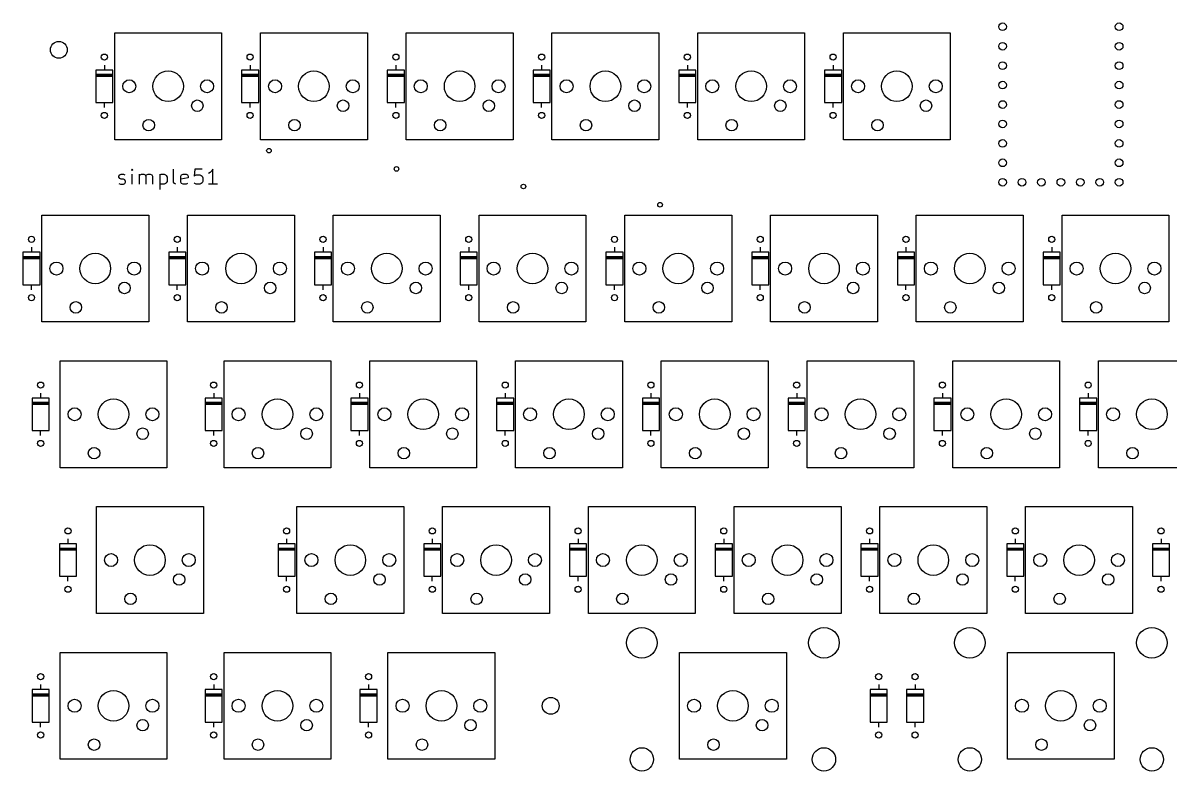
# Model space of a CAD drawing. Extents: x -119 to 121, y -47 to 51.
# Drawn here: x -119 to 30.9, y -46.6 to 51.1 of the extents above; entities that cross this region are included whole.
import ezdxf

# ---------------------------------------------------------------- set-up
doc = ezdxf.new("R2010")
doc.units = 0
doc.layers.add('BLACK', color=7, linetype='CONTINUOUS')

msp = doc.modelspace()

# ---------------------------------------------------------------- linework, layer by layer
at = {"layer": 'BLACK', "linetype": 'CONTINUOUS'}
for p, q in [((-106.997, 49.8475), (-93.0275, 49.8475)), ((-106.997, 35.8775), (-106.997, 49.8475)), ((-93.0275, 49.8475), (-93.0275, 35.8775)), ((-87.9475, 35.8775), (-87.9475, 49.8475)), ((-87.9475, 49.8475), (-73.9775, 49.8475)), ((-73.9775, 49.8475), (-73.9775, 35.8775)), ((-68.8975, 49.8475), (-54.9275, 49.8475)), ((-68.8975, 35.8775), (-68.8975, 49.8475)), ((-54.9275, 49.8475), (-54.9275, 35.8775)), ((-49.8475, 35.8775), (-49.8475, 49.8475)), ((-49.8475, 49.8475), (-35.8775, 49.8475)), ((-35.8775, 49.8475), (-35.8775, 35.8775)), ((-30.7975, 35.8775), (-30.7975, 49.8475)), ((-30.7975, 49.8475), (-16.8275, 49.8475)), ((-16.8275, 49.8475), (-16.8275, 35.8775)), ((-11.7475, 35.8775), (-11.7475, 49.8475)), ((-11.7475, 49.8475), (2.2225, 49.8475)), ((2.2225, 49.8475), (2.2225, 35.8775)), ((-109.467, 44.9825), (-109.467, 40.7425)), ((-107.227, 44.9825), (-109.467, 44.9825)), ((-108.347, 45.6325), (-108.347, 44.9825)), ((-107.227, 40.7425), (-107.227, 44.9825)), ((-90.4169, 44.9825), (-90.4169, 40.7425)), ((-88.1769, 44.9825), (-90.4169, 44.9825)), ((-89.2969, 45.6325), (-89.2969, 44.9825)), ((-88.1769, 40.7425), (-88.1769, 44.9825)), ((-71.3669, 44.9825), (-71.3669, 40.7425)), ((-69.1269, 44.9825), (-71.3669, 44.9825)), ((-70.2469, 45.6325), (-70.2469, 44.9825)), ((-69.1269, 40.7425), (-69.1269, 44.9825)), ((-52.3169, 44.9825), (-52.3169, 40.7425)), ((-50.0769, 44.9825), (-52.3169, 44.9825)), ((-51.1969, 45.6325), (-51.1969, 44.9825)), ((-50.0769, 40.7425), (-50.0769, 44.9825)), ((-31.0269, 44.9825), (-33.2669, 44.9825)), ((-33.2669, 44.9825), (-33.2669, 40.7425)), ((-32.1469, 45.6325), (-32.1469, 44.9825)), ((-31.0269, 40.7425), (-31.0269, 44.9825)), ((-11.9769, 44.9825), (-14.2169, 44.9825)), ((-14.2169, 44.9825), (-14.2169, 40.7425)), ((-13.0969, 45.6325), (-13.0969, 44.9825)), ((-11.9769, 40.7425), (-11.9769, 44.9825)), ((-107.227, 44.3825), (-109.467, 44.3825)), ((-107.227, 44.2625), (-109.467, 44.2625)), ((-107.227, 44.1425), (-109.467, 44.1425)), ((-88.1769, 44.3825), (-90.4169, 44.3825)), ((-88.1769, 44.2625), (-90.4169, 44.2625)), ((-88.1769, 44.1425), (-90.4169, 44.1425)), ((-69.1269, 44.3825), (-71.3669, 44.3825)), ((-69.1269, 44.2625), (-71.3669, 44.2625)), ((-69.1269, 44.1425), (-71.3669, 44.1425)), ((-50.0769, 44.3825), (-52.3169, 44.3825)), ((-50.0769, 44.2625), (-52.3169, 44.2625)), ((-50.0769, 44.1425), (-52.3169, 44.1425)), ((-31.0269, 44.3825), (-33.2669, 44.3825)), ((-31.0269, 44.2625), (-33.2669, 44.2625)), ((-31.0269, 44.1425), (-33.2669, 44.1425)), ((-11.9769, 44.3825), (-14.2169, 44.3825)), ((-11.9769, 44.2625), (-14.2169, 44.2625)), ((-11.9769, 44.1425), (-14.2169, 44.1425)), ((-109.467, 40.7425), (-107.227, 40.7425)), ((-108.347, 40.0925), (-108.347, 40.7425)), ((-90.4169, 40.7425), (-88.1769, 40.7425)), ((-89.2969, 40.0925), (-89.2969, 40.7425)), ((-71.3669, 40.7425), (-69.1269, 40.7425)), ((-70.2469, 40.0925), (-70.2469, 40.7425)), ((-52.3169, 40.7425), (-50.0769, 40.7425)), ((-51.1969, 40.0925), (-51.1969, 40.7425)), ((-33.2669, 40.7425), (-31.0269, 40.7425)), ((-32.1469, 40.0925), (-32.1469, 40.7425)), ((-14.2169, 40.7425), (-11.9769, 40.7425)), ((-13.0969, 40.0925), (-13.0969, 40.7425)), ((-93.0275, 35.8775), (-106.997, 35.8775)), ((-73.9775, 35.8775), (-87.9475, 35.8775)), ((-54.9275, 35.8775), (-68.8975, 35.8775)), ((-35.8775, 35.8775), (-49.8475, 35.8775)), ((-16.8275, 35.8775), (-30.7975, 35.8775)), ((2.2225, 35.8775), (-11.7475, 35.8775)), ((-104.727, 32.0515), (-104.822, 31.9562)), ((-104.822, 31.9562), (-104.727, 31.861)), ((-104.632, 31.9562), (-104.727, 32.0515)), ((-104.727, 32.0515), (-104.727, 31.861)), ((-104.727, 31.861), (-104.632, 31.9562)), ((-99.2982, 30.3372), (-99.2982, 32.0515)), ((-96.5363, 32.0515), (-96.6315, 31.0991)), ((-95.5839, 32.0515), (-96.5363, 32.0515)), ((-94.5363, 31.5753), (-94.7268, 31.4801)), ((-94.3458, 31.7658), (-94.5363, 31.5753)), ((-94.1554, 32.0515), (-94.3458, 31.7658)), ((-94.1554, 30.0515), (-94.1554, 32.0515)), ((-106.441, 31.0991), (-106.346, 31.2896)), ((-106.441, 31.0039), (-106.441, 31.0991)), ((-106.346, 30.8134), (-106.441, 31.0039)), ((-106.441, 30.1467), (-106.251, 30.0515)), ((-106.346, 31.2896), (-106.155, 31.3848)), ((-106.155, 30.7182), (-106.346, 30.8134)), ((-106.251, 30.0515), (-105.87, 30.0515)), ((-106.155, 31.3848), (-105.87, 31.3848)), ((-105.87, 30.7182), (-106.155, 30.7182)), ((-105.87, 31.3848), (-105.679, 31.2896)), ((-105.679, 30.6229), (-105.87, 30.7182)), ((-105.87, 30.0515), (-105.679, 30.1467)), ((-105.584, 30.4324), (-105.679, 30.6229)), ((-105.679, 30.1467), (-105.584, 30.3372)), ((-105.584, 30.3372), (-105.584, 30.4324)), ((-104.727, 30.0515), (-104.727, 31.3848)), ((-103.774, 30.0515), (-103.774, 31.3848)), ((-103.774, 31.1943), (-103.679, 31.2896)), ((-103.679, 31.2896), (-103.489, 31.3848)), ((-103.489, 31.3848), (-103.203, 31.3848)), ((-103.203, 31.3848), (-103.012, 31.2896)), ((-103.012, 31.2896), (-102.917, 31.0991)), ((-102.917, 31.0991), (-102.822, 31.2896)), ((-102.917, 31.0991), (-102.917, 30.0515)), ((-102.822, 31.2896), (-102.632, 31.3848)), ((-102.632, 31.3848), (-102.346, 31.3848)), ((-102.346, 31.3848), (-102.155, 31.2896)), ((-102.155, 31.2896), (-102.06, 31.0991)), ((-102.06, 31.0991), (-102.06, 30.0515)), ((-101.108, 31.3848), (-101.108, 29.3848)), ((-101.108, 31.2896), (-100.917, 31.3848)), ((-100.917, 30.0515), (-101.108, 30.1467)), ((-100.917, 31.3848), (-100.536, 31.3848)), ((-100.536, 30.0515), (-100.917, 30.0515)), ((-100.536, 31.3848), (-100.346, 31.2896)), ((-100.346, 30.1467), (-100.536, 30.0515)), ((-100.346, 31.2896), (-100.251, 31.1943)), ((-100.251, 30.242), (-100.346, 30.1467)), ((-100.251, 31.1943), (-100.155, 31.0039)), ((-100.155, 30.4324), (-100.251, 30.242)), ((-100.155, 31.0039), (-100.155, 30.4324)), ((-99.203, 30.1467), (-99.2982, 30.3372)), ((-99.0125, 30.0515), (-99.203, 30.1467)), ((-98.3458, 31.0991), (-98.2506, 31.2896)), ((-98.3458, 30.3372), (-98.3458, 31.0991)), ((-97.3935, 30.9086), (-98.3458, 30.7182)), ((-98.2506, 30.1467), (-98.3458, 30.3372)), ((-98.2506, 31.2896), (-98.0601, 31.3848)), ((-98.0601, 30.0515), (-98.2506, 30.1467)), ((-98.0601, 31.3848), (-97.6792, 31.3848)), ((-97.6792, 30.0515), (-98.0601, 30.0515)), ((-97.6792, 31.3848), (-97.4887, 31.2896)), ((-97.4887, 30.1467), (-97.6792, 30.0515)), ((-97.4887, 31.2896), (-97.3935, 31.0991)), ((-97.3935, 31.0991), (-97.3935, 30.9086)), ((-96.6315, 31.0991), (-96.5363, 31.1943)), ((-96.5363, 30.1467), (-96.6315, 30.242)), ((-96.5363, 31.1943), (-96.3458, 31.2896)), ((-96.3458, 30.0515), (-96.5363, 30.1467)), ((-96.3458, 31.2896), (-95.8696, 31.2896)), ((-95.8696, 30.0515), (-96.3458, 30.0515)), ((-95.8696, 31.2896), (-95.6792, 31.1943)), ((-95.6792, 30.1467), (-95.8696, 30.0515)), ((-95.6792, 31.1943), (-95.5839, 31.0991)), ((-95.5839, 30.242), (-95.6792, 30.1467)), ((-95.5839, 31.0991), (-95.4887, 30.9086)), ((-95.4887, 30.4324), (-95.5839, 30.242)), ((-95.4887, 30.9086), (-95.4887, 30.4324)), ((-93.5839, 30.0515), (-94.7268, 30.0515)), ((-116.522, 12.065), (-116.522, 26.035)), ((-116.522, 26.035), (-102.552, 26.035)), ((-102.552, 26.035), (-102.552, 12.065)), ((-97.4725, 12.065), (-97.4725, 26.035)), ((-97.4725, 26.035), (-83.5025, 26.035)), ((-83.5025, 26.035), (-83.5025, 12.065)), ((-78.4225, 12.065), (-78.4225, 26.035)), ((-78.4225, 26.035), (-64.4525, 26.035)), ((-64.4525, 26.035), (-64.4525, 12.065)), ((-59.3725, 12.065), (-59.3725, 26.035)), ((-59.3725, 26.035), (-45.4025, 26.035)), ((-45.4025, 26.035), (-45.4025, 12.065)), ((-40.3225, 12.065), (-40.3225, 26.035)), ((-40.3225, 26.035), (-26.3525, 26.035)), ((-26.3525, 26.035), (-26.3525, 12.065)), ((-21.2725, 12.065), (-21.2725, 26.035)), ((-21.2725, 26.035), (-7.3025, 26.035)), ((-7.3025, 26.035), (-7.3025, 12.065)), ((-2.2225, 12.065), (-2.2225, 26.035)), ((-2.2225, 26.035), (11.7475, 26.035)), ((11.7475, 26.035), (11.7475, 12.065)), ((16.8275, 26.035), (30.7975, 26.035)), ((16.8275, 12.065), (16.8275, 26.035)), ((30.7975, 26.035), (30.7975, 12.065)), ((-118.992, 21.17), (-118.992, 16.93)), ((-116.752, 21.17), (-118.992, 21.17)), ((-117.872, 21.82), (-117.872, 21.17)), ((-116.752, 16.93), (-116.752, 21.17)), ((-99.9419, 21.17), (-99.9419, 16.93)), ((-97.7019, 21.17), (-99.9419, 21.17)), ((-98.8219, 21.82), (-98.8219, 21.17)), ((-97.7019, 16.93), (-97.7019, 21.17)), ((-78.6519, 21.17), (-80.8919, 21.17)), ((-80.8919, 21.17), (-80.8919, 16.93)), ((-79.7719, 21.82), (-79.7719, 21.17)), ((-78.6519, 16.93), (-78.6519, 21.17)), ((-61.8419, 21.17), (-61.8419, 16.93)), ((-59.6019, 21.17), (-61.8419, 21.17)), ((-60.7219, 21.82), (-60.7219, 21.17)), ((-59.6019, 16.93), (-59.6019, 21.17)), ((-40.5519, 21.17), (-42.7919, 21.17)), ((-42.7919, 21.17), (-42.7919, 16.93)), ((-41.6719, 21.82), (-41.6719, 21.17)), ((-40.5519, 16.93), (-40.5519, 21.17)), ((-23.7419, 21.17), (-23.7419, 16.93)), ((-21.5019, 21.17), (-23.7419, 21.17)), ((-22.6219, 21.82), (-22.6219, 21.17)), ((-21.5019, 16.93), (-21.5019, 21.17)), ((-2.4519, 21.17), (-4.6919, 21.17)), ((-4.6919, 21.17), (-4.6919, 16.93)), ((-3.5719, 21.82), (-3.5719, 21.17)), ((-2.4519, 16.93), (-2.4519, 21.17)), ((14.3581, 21.17), (14.3581, 16.93)), ((16.5981, 21.17), (14.3581, 21.17)), ((15.4781, 21.82), (15.4781, 21.17)), ((16.5981, 16.93), (16.5981, 21.17)), ((-116.752, 20.57), (-118.992, 20.57)), ((-116.752, 20.45), (-118.992, 20.45)), ((-116.752, 20.33), (-118.992, 20.33)), ((-97.7019, 20.57), (-99.9419, 20.57)), ((-97.7019, 20.45), (-99.9419, 20.45)), ((-97.7019, 20.33), (-99.9419, 20.33)), ((-78.6519, 20.57), (-80.8919, 20.57)), ((-78.6519, 20.45), (-80.8919, 20.45)), ((-78.6519, 20.33), (-80.8919, 20.33)), ((-59.6019, 20.57), (-61.8419, 20.57)), ((-59.6019, 20.45), (-61.8419, 20.45)), ((-59.6019, 20.33), (-61.8419, 20.33)), ((-40.5519, 20.57), (-42.7919, 20.57)), ((-40.5519, 20.45), (-42.7919, 20.45)), ((-40.5519, 20.33), (-42.7919, 20.33)), ((-21.5019, 20.57), (-23.7419, 20.57)), ((-21.5019, 20.45), (-23.7419, 20.45)), ((-21.5019, 20.33), (-23.7419, 20.33)), ((-2.4519, 20.57), (-4.6919, 20.57)), ((-2.4519, 20.45), (-4.6919, 20.45)), ((-2.4519, 20.33), (-4.6919, 20.33)), ((16.5981, 20.57), (14.3581, 20.57)), ((16.5981, 20.45), (14.3581, 20.45)), ((16.5981, 20.33), (14.3581, 20.33)), ((-118.992, 16.93), (-116.752, 16.93)), ((-117.872, 16.28), (-117.872, 16.93)), ((-99.9419, 16.93), (-97.7019, 16.93)), ((-98.8219, 16.28), (-98.8219, 16.93)), ((-80.8919, 16.93), (-78.6519, 16.93)), ((-79.7719, 16.28), (-79.7719, 16.93)), ((-61.8419, 16.93), (-59.6019, 16.93)), ((-60.7219, 16.28), (-60.7219, 16.93)), ((-42.7919, 16.93), (-40.5519, 16.93)), ((-41.6719, 16.28), (-41.6719, 16.93)), ((-23.7419, 16.93), (-21.5019, 16.93)), ((-22.6219, 16.28), (-22.6219, 16.93)), ((-4.6919, 16.93), (-2.4519, 16.93)), ((-3.5719, 16.28), (-3.5719, 16.93)), ((14.3581, 16.93), (16.5981, 16.93)), ((15.4781, 16.28), (15.4781, 16.93)), ((-102.552, 12.065), (-116.522, 12.065)), ((-83.5025, 12.065), (-97.4725, 12.065)), ((-64.4525, 12.065), (-78.4225, 12.065)), ((-45.4025, 12.065), (-59.3725, 12.065)), ((-26.3525, 12.065), (-40.3225, 12.065)), ((-7.3025, 12.065), (-21.2725, 12.065)), ((11.7475, 12.065), (-2.2225, 12.065)), ((30.7975, 12.065), (16.8275, 12.065)), ((-114.141, 6.985), (-100.171, 6.985)), ((-114.141, -6.985), (-114.141, 6.985)), ((-100.171, 6.985), (-100.171, -6.985)), ((-92.71, -6.985), (-92.71, 6.985)), ((-92.71, 6.985), (-78.74, 6.985)), ((-78.74, 6.985), (-78.74, -6.985)), ((-73.66, -6.985), (-73.66, 6.985)), ((-73.66, 6.985), (-59.69, 6.985)), ((-59.69, 6.985), (-59.69, -6.985)), ((-54.61, 6.985), (-40.64, 6.985)), ((-54.61, -6.985), (-54.61, 6.985)), ((-40.64, 6.985), (-40.64, -6.985)), ((-35.56, 6.985), (-21.59, 6.985)), ((-35.56, -6.985), (-35.56, 6.985)), ((-21.59, 6.985), (-21.59, -6.985)), ((-16.51, -6.985), (-16.51, 6.985)), ((-16.51, 6.985), (-2.54, 6.985)), ((-2.54, 6.985), (-2.54, -6.985)), ((2.54, 6.985), (16.51, 6.985)), ((2.54, -6.985), (2.54, 6.985)), ((16.51, 6.985), (16.51, -6.985)), ((21.59, 6.985), (35.56, 6.985)), ((21.59, -6.985), (21.59, 6.985)), ((-115.561, 2.12), (-117.801, 2.12)), ((-117.801, 2.12), (-117.801, -2.12)), ((-115.561, 1.52), (-117.801, 1.52)), ((-116.681, 2.77), (-116.681, 2.12)), ((-115.561, -2.12), (-115.561, 2.12)), ((-95.1794, 2.12), (-95.1794, -2.12)), ((-92.9394, 2.12), (-95.1794, 2.12)), ((-92.9394, 1.52), (-95.1794, 1.52)), ((-94.0594, 2.77), (-94.0594, 2.12)), ((-92.9394, -2.12), (-92.9394, 2.12)), ((-76.1294, 2.12), (-76.1294, -2.12)), ((-73.8894, 2.12), (-76.1294, 2.12)), ((-73.8894, 1.52), (-76.1294, 1.52)), ((-75.0094, 2.77), (-75.0094, 2.12)), ((-73.8894, -2.12), (-73.8894, 2.12)), ((-57.0794, 2.12), (-57.0794, -2.12)), ((-54.8394, 2.12), (-57.0794, 2.12)), ((-54.8394, 1.52), (-57.0794, 1.52)), ((-55.9594, 2.77), (-55.9594, 2.12)), ((-54.8394, -2.12), (-54.8394, 2.12)), ((-38.0294, 2.12), (-38.0294, -2.12)), ((-35.7894, 2.12), (-38.0294, 2.12)), ((-35.7894, 1.52), (-38.0294, 1.52)), ((-36.9094, 2.77), (-36.9094, 2.12)), ((-35.7894, -2.12), (-35.7894, 2.12)), ((-16.7394, 2.12), (-18.9794, 2.12)), ((-18.9794, 2.12), (-18.9794, -2.12)), ((-16.7394, 1.52), (-18.9794, 1.52)), ((-17.8594, 2.77), (-17.8594, 2.12)), ((-16.7394, -2.12), (-16.7394, 2.12)), ((2.3106, 2.12), (0.0706, 2.12)), ((0.0706, 2.12), (0.0706, -2.12)), ((2.3106, 1.52), (0.0706, 1.52)), ((1.1906, 2.77), (1.1906, 2.12)), ((2.3106, -2.12), (2.3106, 2.12)), ((21.3606, 2.12), (19.1206, 2.12)), ((19.1206, 2.12), (19.1206, -2.12)), ((21.3606, 1.52), (19.1206, 1.52)), ((20.2406, 2.77), (20.2406, 2.12)), ((21.3606, -2.12), (21.3606, 2.12)), ((-115.561, 1.4), (-117.801, 1.4)), ((-115.561, 1.28), (-117.801, 1.28)), ((-92.9394, 1.4), (-95.1794, 1.4)), ((-92.9394, 1.28), (-95.1794, 1.28)), ((-73.8894, 1.4), (-76.1294, 1.4)), ((-73.8894, 1.28), (-76.1294, 1.28)), ((-54.8394, 1.4), (-57.0794, 1.4)), ((-54.8394, 1.28), (-57.0794, 1.28)), ((-35.7894, 1.4), (-38.0294, 1.4)), ((-35.7894, 1.28), (-38.0294, 1.28)), ((-16.7394, 1.4), (-18.9794, 1.4)), ((-16.7394, 1.28), (-18.9794, 1.28)), ((2.3106, 1.4), (0.0706, 1.4)), ((2.3106, 1.28), (0.0706, 1.28)), ((21.3606, 1.4), (19.1206, 1.4)), ((21.3606, 1.28), (19.1206, 1.28)), ((-117.801, -2.12), (-115.561, -2.12)), ((-116.681, -2.77), (-116.681, -2.12)), ((-95.1794, -2.12), (-92.9394, -2.12)), ((-94.0594, -2.77), (-94.0594, -2.12)), ((-76.1294, -2.12), (-73.8894, -2.12)), ((-75.0094, -2.77), (-75.0094, -2.12)), ((-57.0794, -2.12), (-54.8394, -2.12)), ((-55.9594, -2.77), (-55.9594, -2.12)), ((-38.0294, -2.12), (-35.7894, -2.12)), ((-36.9094, -2.77), (-36.9094, -2.12)), ((-18.9794, -2.12), (-16.7394, -2.12)), ((-17.8594, -2.77), (-17.8594, -2.12)), ((0.0706, -2.12), (2.3106, -2.12)), ((1.1906, -2.77), (1.1906, -2.12)), ((19.1206, -2.12), (21.3606, -2.12)), ((20.2406, -2.77), (20.2406, -2.12)), ((-100.171, -6.985), (-114.141, -6.985)), ((-78.74, -6.985), (-92.71, -6.985)), ((-59.69, -6.985), (-73.66, -6.985)), ((-40.64, -6.985), (-54.61, -6.985)), ((-21.59, -6.985), (-35.56, -6.985)), ((-2.54, -6.985), (-16.51, -6.985)), ((16.51, -6.985), (2.54, -6.985)), ((35.56, -6.985), (21.59, -6.985)), ((-109.379, -26.035), (-109.379, -12.065)), ((-109.379, -12.065), (-95.4087, -12.065)), ((-95.4087, -12.065), (-95.4087, -26.035)), ((-83.185, -12.065), (-69.215, -12.065)), ((-83.185, -26.035), (-83.185, -12.065)), ((-69.215, -12.065), (-69.215, -26.035)), ((-64.135, -26.035), (-64.135, -12.065)), ((-64.135, -12.065), (-50.165, -12.065)), ((-50.165, -12.065), (-50.165, -26.035)), ((-45.085, -26.035), (-45.085, -12.065)), ((-45.085, -12.065), (-31.115, -12.065)), ((-31.115, -12.065), (-31.115, -26.035)), ((-26.035, -12.065), (-12.065, -12.065)), ((-26.035, -26.035), (-26.035, -12.065)), ((-12.065, -12.065), (-12.065, -26.035)), ((-6.985, -12.065), (6.985, -12.065)), ((-6.985, -26.035), (-6.985, -12.065)), ((6.985, -12.065), (6.985, -26.035)), ((12.065, -12.065), (26.035, -12.065)), ((12.065, -26.035), (12.065, -12.065)), ((26.035, -12.065), (26.035, -26.035)), ((-113.109, -16.28), (-113.109, -16.93)), ((-84.5344, -16.28), (-84.5344, -16.93)), ((-65.4844, -16.28), (-65.4844, -16.93)), ((-46.4344, -16.28), (-46.4344, -16.93)), ((-27.3844, -16.28), (-27.3844, -16.93)), ((-8.3344, -16.28), (-8.3344, -16.93)), ((10.7156, -16.28), (10.7156, -16.93)), ((29.7656, -16.28), (29.7656, -16.93)), ((-114.229, -16.93), (-114.229, -21.17)), ((-111.989, -16.93), (-114.229, -16.93)), ((-111.989, -17.53), (-114.229, -17.53)), ((-111.989, -17.65), (-114.229, -17.65)), ((-111.989, -17.77), (-114.229, -17.77)), ((-111.989, -21.17), (-111.989, -16.93)), ((-83.4144, -16.93), (-85.6544, -16.93)), ((-85.6544, -16.93), (-85.6544, -21.17)), ((-83.4144, -17.53), (-85.6544, -17.53)), ((-83.4144, -17.65), (-85.6544, -17.65)), ((-83.4144, -17.77), (-85.6544, -17.77)), ((-83.4144, -21.17), (-83.4144, -16.93)), ((-66.6044, -16.93), (-66.6044, -21.17)), ((-64.3644, -16.93), (-66.6044, -16.93)), ((-64.3644, -17.53), (-66.6044, -17.53)), ((-64.3644, -17.65), (-66.6044, -17.65)), ((-64.3644, -17.77), (-66.6044, -17.77)), ((-64.3644, -21.17), (-64.3644, -16.93)), ((-47.5544, -16.93), (-47.5544, -21.17)), ((-45.3144, -16.93), (-47.5544, -16.93)), ((-45.3144, -17.53), (-47.5544, -17.53)), ((-45.3144, -17.65), (-47.5544, -17.65)), ((-45.3144, -17.77), (-47.5544, -17.77)), ((-45.3144, -21.17), (-45.3144, -16.93)), ((-28.5044, -16.93), (-28.5044, -21.17)), ((-26.2644, -16.93), (-28.5044, -16.93)), ((-26.2644, -17.53), (-28.5044, -17.53)), ((-26.2644, -17.65), (-28.5044, -17.65)), ((-26.2644, -17.77), (-28.5044, -17.77)), ((-26.2644, -21.17), (-26.2644, -16.93)), ((-9.4544, -16.93), (-9.4544, -21.17)), ((-7.2144, -16.93), (-9.4544, -16.93)), ((-7.2144, -17.53), (-9.4544, -17.53)), ((-7.2144, -17.65), (-9.4544, -17.65)), ((-7.2144, -17.77), (-9.4544, -17.77)), ((-7.2144, -21.17), (-7.2144, -16.93)), ((9.5956, -16.93), (9.5956, -21.17)), ((11.8356, -16.93), (9.5956, -16.93)), ((11.8356, -17.53), (9.5956, -17.53)), ((11.8356, -17.65), (9.5956, -17.65)), ((11.8356, -17.77), (9.5956, -17.77)), ((11.8356, -21.17), (11.8356, -16.93)), ((30.8856, -16.93), (28.6456, -16.93)), ((28.6456, -16.93), (28.6456, -21.17)), ((30.8856, -17.53), (28.6456, -17.53)), ((30.8856, -17.65), (28.6456, -17.65)), ((30.8856, -17.77), (28.6456, -17.77)), ((30.8856, -21.17), (30.8856, -16.93)), ((-114.229, -21.17), (-111.989, -21.17)), ((-113.109, -21.82), (-113.109, -21.17)), ((-85.6544, -21.17), (-83.4144, -21.17)), ((-84.5344, -21.82), (-84.5344, -21.17)), ((-66.6044, -21.17), (-64.3644, -21.17)), ((-65.4844, -21.82), (-65.4844, -21.17)), ((-47.5544, -21.17), (-45.3144, -21.17)), ((-46.4344, -21.82), (-46.4344, -21.17)), ((-28.5044, -21.17), (-26.2644, -21.17)), ((-27.3844, -21.82), (-27.3844, -21.17)), ((-9.4544, -21.17), (-7.2144, -21.17)), ((-8.3344, -21.82), (-8.3344, -21.17)), ((9.5956, -21.17), (11.8356, -21.17)), ((10.7156, -21.82), (10.7156, -21.17)), ((28.6456, -21.17), (30.8856, -21.17)), ((29.7656, -21.82), (29.7656, -21.17)), ((-95.4087, -26.035), (-109.379, -26.035)), ((-69.215, -26.035), (-83.185, -26.035)), ((-50.165, -26.035), (-64.135, -26.035)), ((-31.115, -26.035), (-45.085, -26.035)), ((-12.065, -26.035), (-26.035, -26.035)), ((6.985, -26.035), (-6.985, -26.035)), ((26.035, -26.035), (12.065, -26.035)), ((-114.141, -31.115), (-100.171, -31.115)), ((-114.141, -45.085), (-114.141, -31.115)), ((-100.171, -31.115), (-100.171, -45.085)), ((-92.71, -31.115), (-78.74, -31.115)), ((-92.71, -45.085), (-92.71, -31.115)), ((-78.74, -31.115), (-78.74, -45.085)), ((-71.2788, -31.115), (-57.3087, -31.115)), ((-71.2788, -45.085), (-71.2788, -31.115)), ((-57.3087, -31.115), (-57.3087, -45.085)), ((-33.1788, -45.085), (-33.1788, -31.115)), ((-33.1788, -31.115), (-19.2087, -31.115)), ((-19.2087, -31.115), (-19.2087, -45.085)), ((9.6837, -45.085), (9.6837, -31.115)), ((9.6837, -31.115), (23.6537, -31.115)), ((23.6537, -31.115), (23.6537, -45.085)), ((-117.801, -35.98), (-117.801, -40.22)), ((-115.561, -35.98), (-117.801, -35.98)), ((-116.681, -35.33), (-116.681, -35.98)), ((-115.561, -40.22), (-115.561, -35.98)), ((-92.9394, -35.98), (-95.1794, -35.98)), ((-95.1794, -35.98), (-95.1794, -40.22)), ((-94.0594, -35.33), (-94.0594, -35.98)), ((-92.9394, -40.22), (-92.9394, -35.98)), ((-74.9387, -35.98), (-74.9387, -40.22)), ((-72.6987, -35.98), (-74.9387, -35.98)), ((-73.8187, -35.33), (-73.8187, -35.98)), ((-72.6987, -40.22), (-72.6987, -35.98)), ((-6.0237, -35.98), (-8.2637, -35.98)), ((-8.2637, -35.98), (-8.2637, -40.22)), ((-7.1437, -35.33), (-7.1437, -35.98)), ((-6.0237, -40.22), (-6.0237, -35.98)), ((-3.5013, -35.98), (-3.5013, -40.22)), ((-1.2612, -35.98), (-3.5013, -35.98)), ((-2.3813, -35.33), (-2.3813, -35.98)), ((-1.2612, -40.22), (-1.2612, -35.98)), ((-115.561, -36.58), (-117.801, -36.58)), ((-115.561, -36.7), (-117.801, -36.7)), ((-115.561, -36.82), (-117.801, -36.82)), ((-92.9394, -36.58), (-95.1794, -36.58)), ((-92.9394, -36.7), (-95.1794, -36.7)), ((-92.9394, -36.82), (-95.1794, -36.82)), ((-72.6987, -36.58), (-74.9387, -36.58)), ((-72.6987, -36.7), (-74.9387, -36.7)), ((-72.6987, -36.82), (-74.9387, -36.82)), ((-6.0237, -36.58), (-8.2637, -36.58)), ((-6.0237, -36.7), (-8.2637, -36.7)), ((-6.0237, -36.82), (-8.2637, -36.82)), ((-1.2612, -36.58), (-3.5013, -36.58)), ((-1.2612, -36.7), (-3.5013, -36.7)), ((-1.2612, -36.82), (-3.5013, -36.82)), ((-117.801, -40.22), (-115.561, -40.22)), ((-116.681, -40.87), (-116.681, -40.22)), ((-95.1794, -40.22), (-92.9394, -40.22)), ((-94.0594, -40.87), (-94.0594, -40.22)), ((-74.9387, -40.22), (-72.6987, -40.22)), ((-73.8187, -40.87), (-73.8187, -40.22)), ((-8.2637, -40.22), (-6.0237, -40.22)), ((-7.1437, -40.87), (-7.1437, -40.22)), ((-3.5013, -40.22), (-1.2612, -40.22)), ((-2.3813, -40.87), (-2.3813, -40.22)), ((-100.171, -45.085), (-114.141, -45.085)), ((-78.74, -45.085), (-92.71, -45.085)), ((-57.3087, -45.085), (-71.2788, -45.085)), ((-19.2087, -45.085), (-33.1788, -45.085)), ((23.6537, -45.085), (9.6837, -45.085))]:
    msp.add_line(p, q, dxfattribs=at)
at = {"layer": 'WHITE'}
for centre, radius in [((9.0488, 50.6412), 0.5), ((24.2888, 50.6412), 0.5), ((-114.3, 47.625), 1.1), ((9.0488, 48.1013), 0.5), ((24.2888, 48.1013), 0.5), ((-108.347, 46.6725), 0.4), ((-89.2969, 46.6725), 0.4), ((-70.2469, 46.6725), 0.4), ((-51.1969, 46.6725), 0.4), ((-32.1469, 46.6725), 0.4), ((-13.0969, 46.6725), 0.4), ((9.0488, 45.5613), 0.5), ((24.2888, 45.5613), 0.5), ((-105.093, 42.8625), 0.85), ((-100.012, 42.8625), 2), ((-94.9325, 42.8625), 0.85), ((-86.0425, 42.8625), 0.85), ((-80.9625, 42.8625), 2), ((-75.8825, 42.8625), 0.85), ((-66.9925, 42.8625), 0.85), ((-61.9125, 42.8625), 2), ((-56.8325, 42.8625), 0.85), ((-47.9425, 42.8625), 0.85), ((-42.8625, 42.8625), 2), ((-37.7825, 42.8625), 0.85), ((-28.8925, 42.8625), 0.85), ((-23.8125, 42.8625), 2), ((-18.7325, 42.8625), 0.85), ((-9.8425, 42.8625), 0.85), ((-4.7625, 42.8625), 2), ((0.3175, 42.8625), 0.85), ((9.0488, 43.0212), 0.5), ((24.2888, 43.0212), 0.5), ((-96.2025, 40.3225), 0.75), ((-77.1525, 40.3225), 0.75), ((-58.1025, 40.3225), 0.75), ((-39.0525, 40.3225), 0.75), ((-20.0025, 40.3225), 0.75), ((-0.9525, 40.3225), 0.75), ((9.0488, 40.4812), 0.5), ((24.2888, 40.4812), 0.5), ((-108.347, 39.0525), 0.4), ((-89.2969, 39.0525), 0.4), ((-70.2469, 39.0525), 0.4), ((-51.1969, 39.0525), 0.4), ((-32.1469, 39.0525), 0.4), ((-13.0969, 39.0525), 0.4), ((-102.552, 37.7825), 0.75), ((-83.5025, 37.7825), 0.75), ((-64.4525, 37.7825), 0.75), ((-45.4025, 37.7825), 0.75), ((-26.3525, 37.7825), 0.75), ((-7.3025, 37.7825), 0.75), ((9.0488, 37.9412), 0.5), ((24.2888, 37.9412), 0.5), ((-86.8362, 34.4487), 0.3), ((9.0488, 35.4012), 0.5), ((24.2888, 35.4012), 0.5), ((9.0488, 32.8612), 0.5), ((24.2888, 32.8612), 0.5), ((-70.1675, 32.0675), 0.3), ((-53.5781, 29.7656), 0.3), ((9.0488, 30.3212), 0.5), ((11.5887, 30.3212), 0.5), ((14.1288, 30.3212), 0.5), ((16.6687, 30.3212), 0.5), ((19.2087, 30.3212), 0.5), ((21.7487, 30.3212), 0.5), ((24.2888, 30.3212), 0.5), ((-35.7188, 27.3844), 0.3), ((-117.872, 22.86), 0.4), ((-98.8219, 22.86), 0.4), ((-79.7719, 22.86), 0.4), ((-60.7219, 22.86), 0.4), ((-41.6719, 22.86), 0.4), ((-22.6219, 22.86), 0.4), ((-3.5719, 22.86), 0.4), ((15.4781, 22.86), 0.4), ((-109.537, 19.05), 2), ((-90.4875, 19.05), 2), ((-71.4375, 19.05), 2), ((-52.3875, 19.05), 2), ((-33.3375, 19.05), 2), ((-14.2875, 19.05), 2), ((4.7625, 19.05), 2), ((23.8125, 19.05), 2), ((-114.617, 19.05), 0.85), ((-104.457, 19.05), 0.85), ((-95.5675, 19.05), 0.85), ((-85.4075, 19.05), 0.85), ((-76.5175, 19.05), 0.85), ((-66.3575, 19.05), 0.85), ((-57.4675, 19.05), 0.85), ((-47.3075, 19.05), 0.85), ((-38.4175, 19.05), 0.85), ((-28.2575, 19.05), 0.85), ((-19.3675, 19.05), 0.85), ((-9.2075, 19.05), 0.85), ((-0.3175, 19.05), 0.85), ((9.8425, 19.05), 0.85), ((18.7325, 19.05), 0.85), ((28.8925, 19.05), 0.85), ((-105.727, 16.51), 0.75), ((-86.6775, 16.51), 0.75), ((-67.6275, 16.51), 0.75), ((-48.5775, 16.51), 0.75), ((-29.5275, 16.51), 0.75), ((-10.4775, 16.51), 0.75), ((8.5725, 16.51), 0.75), ((27.6225, 16.51), 0.75), ((-117.872, 15.24), 0.4), ((-98.8219, 15.24), 0.4), ((-79.7719, 15.24), 0.4), ((-60.7219, 15.24), 0.4), ((-41.6719, 15.24), 0.4), ((-22.6219, 15.24), 0.4), ((-3.5719, 15.24), 0.4), ((15.4781, 15.24), 0.4), ((-112.078, 13.97), 0.75), ((-93.0275, 13.97), 0.75), ((-73.9775, 13.97), 0.75), ((-54.9275, 13.97), 0.75), ((-35.8775, 13.97), 0.75), ((-16.8275, 13.97), 0.75), ((2.2225, 13.97), 0.75), ((21.2725, 13.97), 0.75), ((-116.681, 3.81), 0.4), ((-94.0594, 3.81), 0.4), ((-75.0094, 3.81), 0.4), ((-55.9594, 3.81), 0.4), ((-36.9094, 3.81), 0.4), ((-17.8594, 3.81), 0.4), ((1.1906, 3.81), 0.4), ((20.2406, 3.81), 0.4), ((-107.156, 0), 2), ((-85.725, 0), 2), ((-66.675, 0), 2), ((-47.625, 0), 2), ((-28.575, 0), 2), ((-9.525, 0), 2), ((9.525, 0), 2), ((28.575, 0), 2), ((-112.236, 0), 0.85), ((-102.076, 0), 0.85), ((-90.805, 0), 0.85), ((-80.645, 0), 0.85), ((-71.755, 0), 0.85), ((-61.595, 0), 0.85), ((-52.705, 0), 0.85), ((-42.545, 0), 0.85), ((-33.655, 0), 0.85), ((-23.495, 0), 0.85), ((-14.605, 0), 0.85), ((-4.445, 0), 0.85), ((4.445, 0), 0.85), ((14.605, 0), 0.85), ((23.495, 0), 0.85), ((-103.346, -2.54), 0.75), ((-81.915, -2.54), 0.75), ((-62.865, -2.54), 0.75), ((-43.815, -2.54), 0.75), ((-24.765, -2.54), 0.75), ((-5.715, -2.54), 0.75), ((13.335, -2.54), 0.75), ((-116.681, -3.81), 0.4), ((-109.696, -5.08), 0.75), ((-94.0594, -3.81), 0.4), ((-88.265, -5.08), 0.75), ((-75.0094, -3.81), 0.4), ((-69.215, -5.08), 0.75), ((-55.9594, -3.81), 0.4), ((-50.165, -5.08), 0.75), ((-36.9094, -3.81), 0.4), ((-31.115, -5.08), 0.75), ((-17.8594, -3.81), 0.4), ((-12.065, -5.08), 0.75), ((1.1906, -3.81), 0.4), ((6.985, -5.08), 0.75), ((20.2406, -3.81), 0.4), ((26.035, -5.08), 0.75), ((-113.109, -15.24), 0.4), ((-84.5344, -15.24), 0.4), ((-65.4844, -15.24), 0.4), ((-46.4344, -15.24), 0.4), ((-27.3844, -15.24), 0.4), ((-8.3344, -15.24), 0.4), ((10.7156, -15.24), 0.4), ((29.7656, -15.24), 0.4), ((-102.394, -19.05), 2), ((-76.2, -19.05), 2), ((-57.15, -19.05), 2), ((-38.1, -19.05), 2), ((-19.05, -19.05), 2), ((0, -19.05), 2), ((19.05, -19.05), 2), ((-107.474, -19.05), 0.85), ((-97.3137, -19.05), 0.85), ((-81.28, -19.05), 0.85), ((-71.12, -19.05), 0.85), ((-62.23, -19.05), 0.85), ((-52.07, -19.05), 0.85), ((-43.18, -19.05), 0.85), ((-33.02, -19.05), 0.85), ((-24.13, -19.05), 0.85), ((-13.97, -19.05), 0.85), ((-5.08, -19.05), 0.85), ((5.08, -19.05), 0.85), ((13.97, -19.05), 0.85), ((24.13, -19.05), 0.85), ((-98.5837, -21.59), 0.75), ((-72.39, -21.59), 0.75), ((-53.34, -21.59), 0.75), ((-34.29, -21.59), 0.75), ((-15.24, -21.59), 0.75), ((3.81, -21.59), 0.75), ((22.86, -21.59), 0.75), ((-113.109, -22.86), 0.4), ((-84.5344, -22.86), 0.4), ((-65.4844, -22.86), 0.4), ((-46.4344, -22.86), 0.4), ((-27.3844, -22.86), 0.4), ((-8.3344, -22.86), 0.4), ((10.7156, -22.86), 0.4), ((29.7656, -22.86), 0.4), ((-104.934, -24.13), 0.75), ((-78.74, -24.13), 0.75), ((-59.69, -24.13), 0.75), ((-40.64, -24.13), 0.75), ((-21.59, -24.13), 0.75), ((-2.54, -24.13), 0.75), ((16.51, -24.13), 0.75), ((-38.0938, -29.86), 2), ((-14.2937, -29.86), 2), ((4.7687, -29.86), 2), ((28.5687, -29.86), 2), ((-116.681, -34.29), 0.4), ((-94.0594, -34.29), 0.4), ((-73.8187, -34.29), 0.4), ((-7.1437, -34.29), 0.4), ((-2.3813, -34.29), 0.4), ((-112.236, -38.1), 0.85), ((-107.156, -38.1), 2), ((-102.076, -38.1), 0.85), ((-90.805, -38.1), 0.85), ((-85.725, -38.1), 2), ((-80.645, -38.1), 0.85), ((-69.3738, -38.1), 0.85), ((-64.2938, -38.1), 2), ((-59.2137, -38.1), 0.85), ((-50.0062, -38.1), 1.1), ((-31.2737, -38.1), 0.85), ((-26.1937, -38.1), 2), ((-21.1137, -38.1), 0.85), ((11.5887, -38.1), 0.85), ((16.6687, -38.1), 2), ((21.7487, -38.1), 0.85), ((-103.346, -40.64), 0.75), ((-81.915, -40.64), 0.75), ((-60.4838, -40.64), 0.75), ((-22.3837, -40.64), 0.75), ((20.4787, -40.64), 0.75), ((-116.681, -41.91), 0.4), ((-94.0594, -41.91), 0.4), ((-73.8187, -41.91), 0.4), ((-7.1437, -41.91), 0.4), ((-2.3813, -41.91), 0.4), ((-109.696, -43.18), 0.75), ((-88.265, -43.18), 0.75), ((-66.8337, -43.18), 0.75), ((-28.7337, -43.18), 0.75), ((14.1288, -43.18), 0.75), ((-38.0938, -45.1), 1.525), ((-14.2937, -45.1), 1.525), ((4.7687, -45.1), 1.525), ((28.5687, -45.1), 1.525)]:
    msp.add_circle(centre, radius, dxfattribs=at)

doc.saveas('drawing.dxf')
